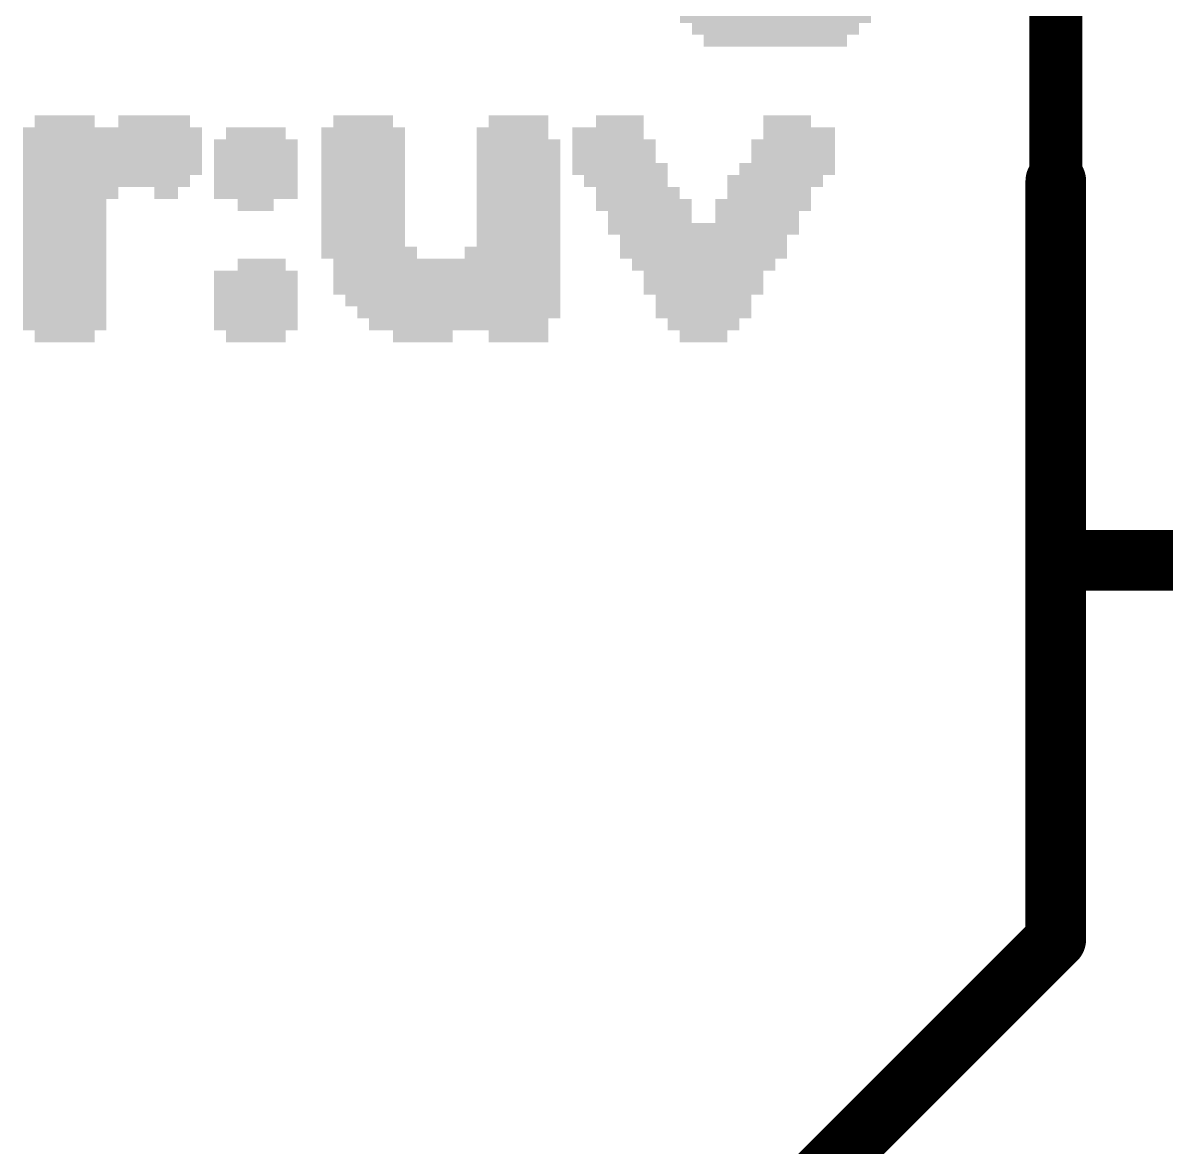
# Model space of a CAD drawing. Extents: x -32 to 103, y -61 to 35.
# Drawn here: x 28.29 to 32.12, y 6.924 to 10.69 of the extents above; entities that cross this region are included whole.
import ezdxf

# ---------------------------------------------------------------- set-up
doc = ezdxf.new("R2010")
doc.units = 0
for name, color, linetype in [('1', 12, 'CONTINUOUS'), ('21', 41, 'CONTINUOUS'), ('22', 40, 'CONTINUOUS')]:
    doc.layers.add(name, color=color, linetype=linetype)

# ---------------------------------------------------------------- blocks, each defined once
blk = doc.blocks.new('RECT')
blk.add_solid([(-0.5, -0.5), (0.5, -0.5), (-0.5, 0.5), (0.5, 0.5)])

msp = doc.modelspace()

# ---------------------------------------------------------------- linework, layer by layer
at = {"layer": '1'}
for points, const_width in [([(31.75, 10.16), (31.75, 14.605)], 0.1778), ([(31.75, 8.89), (31.75, 10.16)], 0.2032), ([(31.75, 7.62), (31.75, 8.89)], 0.2032), ([(33.655, 8.89), (31.75, 8.89)], 0.2032), ([(29.21, 5.08), (31.75, 7.62)], 0.2032)]:
    msp.add_lwpolyline(points, dxfattribs=dict(at, const_width=const_width))
for points, const_width in [([(31.8008, 10.16, 1), (31.6992, 10.16)], 0.1016), ([(31.7055, 10.16, 1), (31.7945, 10.16)], 0.0889), ([(31.8008, 8.89, 1), (31.6992, 8.89)], 0.1016), ([(31.75, 8.9408, 1), (31.75, 8.8392)], 0.1016), ([(31.6992, 8.89, 1), (31.8008, 8.89)], 0.1016), ([(31.7859, 7.5841, 1), (31.7141, 7.6559)], 0.1016), ([(31.6992, 7.62, 1), (31.8008, 7.62)], 0.1016)]:
    msp.add_lwpolyline(points, format="xyb", dxfattribs=dict(at, const_width=const_width))

# ---------------------------------------------------------------- block references
at = {"layer": '21', "yscale": 0.04}
for p, xscale in [((28.43, 10.36), 0.2), ((28.73, 10.36), 0.24), ((29.43, 10.36), 0.2), ((29.95, 10.36), 0.2), ((30.29, 10.36), 0.16), ((30.85, 10.36), 0.16), ((28.59, 10.32), 0.6), ((29.07, 10.32), 0.2), ((29.43, 10.32), 0.28), ((29.93, 10.32), 0.24), ((30.25, 10.32), 0.24), ((30.89, 10.32), 0.24), ((28.59, 10.28), 0.6), ((29.07, 10.28), 0.28), ((29.43, 10.28), 0.28), ((29.95, 10.28), 0.28), ((30.27, 10.28), 0.28), ((30.87, 10.28), 0.28), ((28.59, 10.24), 0.6), ((29.07, 10.24), 0.28), ((29.43, 10.24), 0.28), ((29.95, 10.24), 0.28), ((30.27, 10.24), 0.28), ((30.87, 10.24), 0.28), ((28.59, 10.2), 0.6), ((29.07, 10.2), 0.28), ((29.43, 10.2), 0.28), ((29.95, 10.2), 0.28), ((30.29, 10.2), 0.32), ((30.85, 10.2), 0.32), ((28.57, 10.16), 0.56), ((29.07, 10.16), 0.28), ((29.43, 10.16), 0.28), ((29.95, 10.16), 0.28), ((30.31, 10.16), 0.28), ((30.81, 10.16), 0.32), ((28.45, 10.12), 0.32), ((28.77, 10.12), 0.08), ((29.07, 10.12), 0.28), ((29.43, 10.12), 0.28), ((29.95, 10.12), 0.28), ((30.35, 10.12), 0.28), ((30.79, 10.12), 0.28), ((28.43, 10.08), 0.28), ((29.07, 10.08), 0.12), ((29.43, 10.08), 0.28), ((29.95, 10.08), 0.28), ((30.37, 10.08), 0.32), ((30.77, 10.08), 0.32), ((28.43, 10.04), 0.28), ((29.43, 10.04), 0.28), ((29.95, 10.04), 0.28), ((30.39, 10.04), 0.28), ((30.75, 10.04), 0.28), ((28.43, 10), 0.28), ((29.43, 10), 0.28), ((29.95, 10), 0.28), ((30.57, 10), 0.64), ((28.43, 9.96), 0.28), ((29.43, 9.96), 0.28), ((29.95, 9.96), 0.28), ((30.57, 9.96), 0.56), ((28.43, 9.92), 0.28), ((29.45, 9.92), 0.32), ((29.93, 9.92), 0.32), ((30.57, 9.92), 0.56), ((28.43, 9.88), 0.28), ((29.09, 9.88), 0.16), ((29.71, 9.88), 0.76), ((30.57, 9.88), 0.48), ((28.43, 9.84), 0.28), ((29.07, 9.84), 0.28), ((29.71, 9.84), 0.76), ((30.57, 9.84), 0.4), ((28.43, 9.8), 0.28), ((29.07, 9.8), 0.28), ((29.71, 9.8), 0.76), ((30.57, 9.8), 0.4), ((28.43, 9.76), 0.28), ((29.07, 9.76), 0.28), ((29.73, 9.76), 0.72), ((30.57, 9.76), 0.32), ((28.43, 9.72), 0.28), ((29.07, 9.72), 0.28), ((29.75, 9.72), 0.68), ((30.57, 9.72), 0.32), ((28.43, 9.68), 0.28), ((29.07, 9.68), 0.28), ((29.75, 9.68), 0.6), ((30.57, 9.68), 0.24), ((28.43, 9.64), 0.2), ((29.07, 9.64), 0.2), ((29.63, 9.64), 0.2), ((29.95, 9.64), 0.2), ((30.57, 9.64), 0.16)]:
    msp.add_blockref('RECT', p, dxfattribs=dict(at, xscale=xscale))
at = {"layer": '22', "yscale": 0.04, "rotation": 180}
for p, xscale in [((30.811, 10.71), 0.64), ((30.811, 10.67), 0.56), ((30.811, 10.63), 0.48)]:
    msp.add_blockref('RECT', p, dxfattribs=dict(at, xscale=xscale))

doc.saveas('drawing.dxf')
